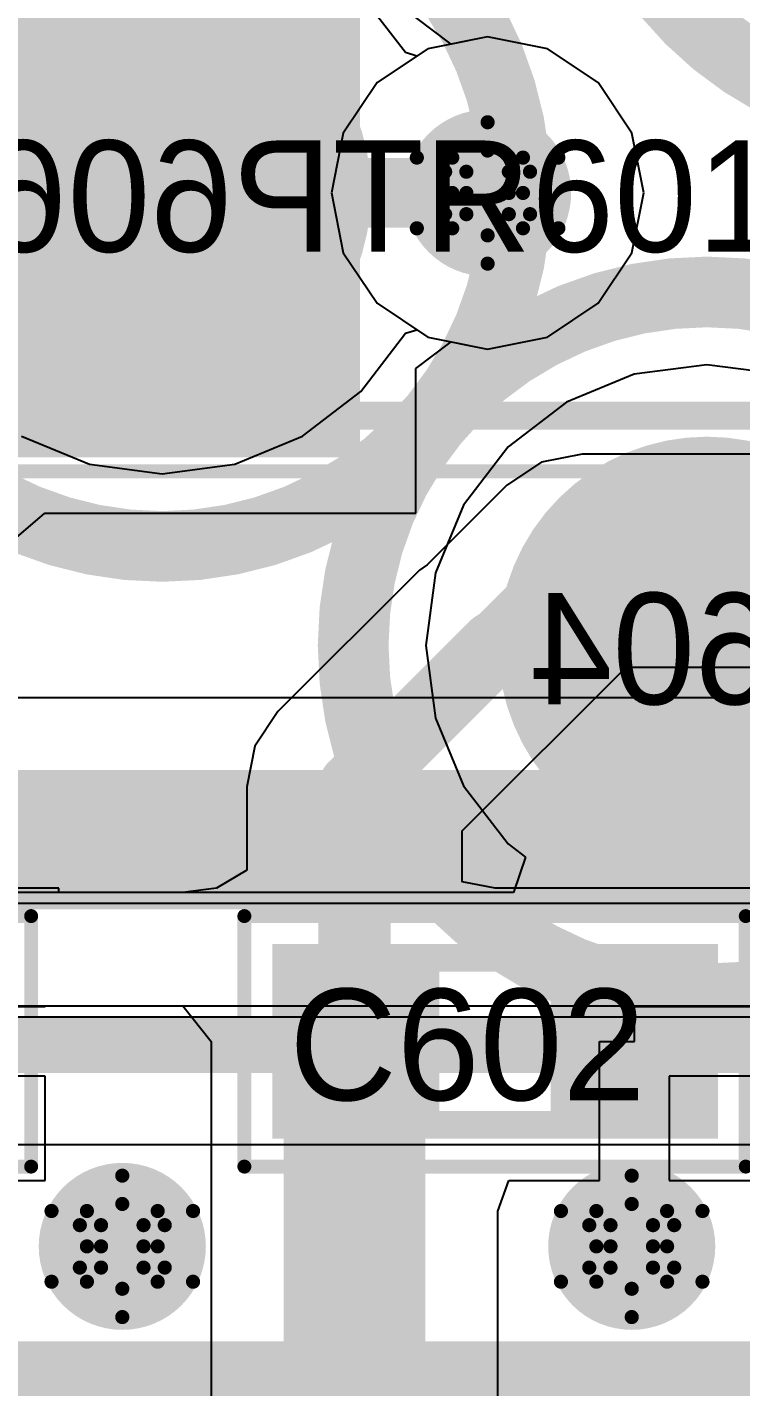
# Model space of a CAD drawing. Header units: millimetres. Extents: x 5 to 399, y 5 to 287.
# Drawn here: x 217.169 to 219.731, y 120.839 to 125.724 of the extents above; entities that cross this region are included whole.
import ezdxf

# ---------------------------------------------------------------- set-up
doc = ezdxf.new("R2010")
doc.units = ezdxf.units.MM
for name, color, linetype in [('BottomLayer', 5, 'Continuous'), ('BottomOverlay', 54, 'Continuous'), ('BottomPaste', 16, 'Continuous'), ('BottomSolder', 6, 'Continuous'), ('DrillDrawing', 1, 'Continuous'), ('DrillGuide', 244, 'Continuous'), ('Mechanical13', 56, 'Continuous'), ('MidLayer1', 16, 'Continuous'), ('MidLayer2', 76, 'Continuous'), ('MultiLayer', 9, 'Continuous'), ('TopLayer', 1, 'Continuous'), ('TopOverlay', 2, 'Continuous'), ('TopPaste', 8, 'Continuous'), ('TopSolder', 216, 'Continuous'), ('ViaHoleLayer', 16, 'Continuous')]:
    doc.layers.add(name, color=color, linetype=linetype)

# ---------------------------------------------------------------- blocks, each defined once
blk = doc.blocks.new('TP1_5MM_B_103')
at = {"layer": 'BottomLayer', "const_width": 0.75}
blk.add_lwpolyline([(-0.375, 0, 1), (0.375, 0, 1)], format="xyb", close=True, dxfattribs=at)
at = {"layer": 'BottomOverlay'}
for points, const_width in [([(1.27, 0, 1), (-1.27, 0, 1)], 0.254), ([(-1.3335, 0, 1), (-1.2065, 0, 1)], 0.127), ([(1.2065, 0, 1), (1.3335, 0, 1)], 0.127)]:
    blk.add_lwpolyline(points, format="xyb", close=True, dxfattribs=dict(at, const_width=const_width))
at = {"layer": 'BottomPaste', "const_width": 0.75}
blk.add_lwpolyline([(-0.375, 0, 1), (0.375, 0, 1)], format="xyb", close=True, dxfattribs=at)
at = {"layer": 'BottomSolder', "const_width": 0.75}
blk.add_lwpolyline([(-0.375, 0, 1), (0.375, 0, 1)], format="xyb", close=True, dxfattribs=at)
blk = doc.blocks.new('TP1_5MM_B_104')
at = {"layer": 'BottomLayer', "const_width": 0.75}
blk.add_lwpolyline([(-0.375, 0, 1), (0.375, 0, 1)], format="xyb", close=True, dxfattribs=at)
at = {"layer": 'BottomOverlay'}
for points, const_width in [([(1.27, 0, 1), (-1.27, 0, 1)], 0.254), ([(-1.3335, 0, 1), (-1.2065, 0, 1)], 0.127), ([(1.2065, 0, 1), (1.3335, 0, 1)], 0.127)]:
    blk.add_lwpolyline(points, format="xyb", close=True, dxfattribs=dict(at, const_width=const_width))
at = {"layer": 'BottomPaste', "const_width": 0.75}
blk.add_lwpolyline([(-0.375, 0, 1), (0.375, 0, 1)], format="xyb", close=True, dxfattribs=at)
at = {"layer": 'BottomSolder', "const_width": 0.75}
blk.add_lwpolyline([(-0.375, 0, 1), (0.375, 0, 1)], format="xyb", close=True, dxfattribs=at)
blk = doc.blocks.new('TP1_5MM_B_105')
at = {"layer": 'BottomLayer', "const_width": 0.75}
blk.add_lwpolyline([(-0.375, 0, 1), (0.375, 0, 1)], format="xyb", close=True, dxfattribs=at)
at = {"layer": 'BottomOverlay'}
for points, const_width in [([(1.27, 0, 1), (-1.27, 0, 1)], 0.254), ([(-1.3335, 0, 1), (-1.2065, 0, 1)], 0.127), ([(1.2065, 0, 1), (1.3335, 0, 1)], 0.127)]:
    blk.add_lwpolyline(points, format="xyb", close=True, dxfattribs=dict(at, const_width=const_width))
at = {"layer": 'BottomPaste', "const_width": 0.75}
blk.add_lwpolyline([(-0.375, 0, 1), (0.375, 0, 1)], format="xyb", close=True, dxfattribs=at)
at = {"layer": 'BottomSolder', "const_width": 0.75}
blk.add_lwpolyline([(-0.375, 0, 1), (0.375, 0, 1)], format="xyb", close=True, dxfattribs=at)
blk = doc.blocks.new('TP1_5MM_B_106')
at = {"layer": 'BottomLayer', "const_width": 0.75}
blk.add_lwpolyline([(-0.375, 0, 1), (0.375, 0, 1)], format="xyb", close=True, dxfattribs=at)
at = {"layer": 'BottomOverlay'}
for points, const_width in [([(1.27, 0, 1), (-1.27, 0, 1)], 0.254), ([(-1.3335, 0, 1), (-1.2065, 0, 1)], 0.127), ([(1.2065, 0, 1), (1.3335, 0, 1)], 0.127)]:
    blk.add_lwpolyline(points, format="xyb", close=True, dxfattribs=dict(at, const_width=const_width))
at = {"layer": 'BottomPaste', "const_width": 0.75}
blk.add_lwpolyline([(-0.375, 0, 1), (0.375, 0, 1)], format="xyb", close=True, dxfattribs=at)
at = {"layer": 'BottomSolder', "const_width": 0.75}
blk.add_lwpolyline([(-0.375, 0, 1), (0.375, 0, 1)], format="xyb", close=True, dxfattribs=at)
blk = doc.blocks.new('CON_THT_3P_MTA_100_171')
at = {"layer": 'TopOverlay', "const_width": 0.2032}
blk.add_lwpolyline([(1.524, -2.54), (-6.604, -2.54)], dxfattribs=at)
blk = doc.blocks.new('1206_R_191')
at = {"layer": 'Mechanical13', "const_width": 0.1}
for points in [[(1.6002, 0.8002), (-1.5998, 0.8002)], [(-1.5998, 0.8002), (-1.5998, -0.7999)], [(1.6002, 0.8002), (1.6002, -0.7999)], [(1.6002, -0.7999), (-1.5998, -0.7999)]]:
    blk.add_lwpolyline(points, dxfattribs=at)
at = {"layer": 'Mechanical13', "const_width": 0.05}
for points in [[(-1.6248, 0.8002, 1), (-1.5748, 0.8002, 1)], [(-1.6248, 0.8002, 1), (-1.5748, 0.8002, 1)], [(1.5752, 0.8002, 1), (1.6252, 0.8002, 1)], [(1.5752, 0.8002, 1), (1.6252, 0.8002, 1)], [(-1.6248, -0.7999, 1), (-1.5748, -0.7999, 1)], [(-1.6248, -0.7999, 1), (-1.5748, -0.7999, 1)], [(1.5752, -0.7999, 1), (1.6252, -0.7999, 1)], [(1.5752, -0.7999, 1), (1.6252, -0.7999, 1)]]:
    blk.add_lwpolyline(points, format="xyb", close=True, dxfattribs=at)
at = {"layer": 'TopLayer'}
for points in [[(-0.925, -0.9), (-0.925, 0.9), (-2.075, -0.9), (-2.075, 0.9)], [(2.075, -0.9), (2.075, 0.9), (0.925, -0.9), (0.925, 0.9)]]:
    blk.add_solid(points, dxfattribs=at)
at = {"layer": 'TopOverlay', "const_width": 0.05}
for points in [[(-2.2, 1), (-2.2, -1)], [(2.175, 1), (-2.2, 1)], [(2.175, 1), (2.175, -1)], [(2.175, -1), (-2.2, -1)]]:
    blk.add_lwpolyline(points, dxfattribs=at)
at = {"layer": 'TopOverlay', "const_width": 0.025}
for points in [[(-2.2125, 1, 1), (-2.1875, 1, 1)], [(-2.2125, 1, 1), (-2.1875, 1, 1)], [(2.1625, 1, 1), (2.1875, 1, 1)], [(2.1625, 1, 1), (2.1875, 1, 1)], [(-2.2125, -1, 1), (-2.1875, -1, 1)], [(-2.2125, -1, 1), (-2.1875, -1, 1)], [(2.1625, -1, 1), (2.1875, -1, 1)], [(2.1625, -1, 1), (2.1875, -1, 1)]]:
    blk.add_lwpolyline(points, format="xyb", close=True, dxfattribs=at)
at = {"layer": 'TopPaste'}
for points in [[(-0.925, -0.9), (-0.925, 0.9), (-2.075, -0.9), (-2.075, 0.9)], [(2.075, -0.9), (2.075, 0.9), (0.925, -0.9), (0.925, 0.9)]]:
    blk.add_solid(points, dxfattribs=at)
at = {"layer": 'TopSolder'}
for points in [[(-0.875, -0.95), (-0.875, 0.95), (-2.125, -0.95), (-2.125, 0.95)], [(2.125, -0.95), (2.125, 0.95), (0.875, -0.95), (0.875, 0.95)]]:
    blk.add_solid(points, dxfattribs=at)
blk = doc.blocks.new('0402___225')
at = {"layer": 'Mechanical13', "const_width": 0.1}
for points in [[(-0.55, 0.3), (0.55, 0.3)], [(-0.55, -0.3), (-0.55, 0.3)], [(0.55, -0.3), (0.55, 0.3)], [(-0.55, -0.3), (0.55, -0.3)]]:
    blk.add_lwpolyline(points, dxfattribs=at)
at = {"layer": 'Mechanical13', "const_width": 0.05}
for points in [[(-0.575, 0.3, 1), (-0.525, 0.3, 1)], [(-0.575, 0.3, 1), (-0.525, 0.3, 1)], [(0.525, 0.3, 1), (0.575, 0.3, 1)], [(0.525, 0.3, 1), (0.575, 0.3, 1)], [(-0.575, -0.3, 1), (-0.525, -0.3, 1)], [(-0.575, -0.3, 1), (-0.525, -0.3, 1)], [(0.525, -0.3, 1), (0.575, -0.3, 1)], [(0.525, -0.3, 1), (0.575, -0.3, 1)]]:
    blk.add_lwpolyline(points, format="xyb", close=True, dxfattribs=at)
at = {"layer": 'TopLayer'}
for points in [[(-0.25, -0.3), (-0.25, 0.3), (-0.75, -0.3), (-0.75, 0.3)], [(0.75, -0.3), (0.75, 0.3), (0.25, -0.3), (0.25, 0.3)]]:
    blk.add_solid(points, dxfattribs=at)
at = {"layer": 'TopOverlay', "const_width": 0.05}
for points in [[(-0.9, -0.45), (-0.9, 0.45)], [(-0.9, 0.45), (0.9, 0.45)], [(0.9, -0.45), (0.9, 0.45)], [(-0.9, -0.45), (0.9, -0.45)]]:
    blk.add_lwpolyline(points, dxfattribs=at)
at = {"layer": 'TopOverlay', "const_width": 0.025}
for points in [[(-0.9125, 0.45, 1), (-0.8875, 0.45, 1)], [(-0.9125, 0.45, 1), (-0.8875, 0.45, 1)], [(0.8875, 0.45, 1), (0.9125, 0.45, 1)], [(0.8875, 0.45, 1), (0.9125, 0.45, 1)], [(-0.9125, -0.45, 1), (-0.8875, -0.45, 1)], [(-0.9125, -0.45, 1), (-0.8875, -0.45, 1)], [(0.8875, -0.45, 1), (0.9125, -0.45, 1)], [(0.8875, -0.45, 1), (0.9125, -0.45, 1)]]:
    blk.add_lwpolyline(points, format="xyb", close=True, dxfattribs=at)
at = {"layer": 'TopPaste'}
for points in [[(-0.25, -0.3), (-0.25, 0.3), (-0.75, -0.3), (-0.75, 0.3)], [(0.75, -0.3), (0.75, 0.3), (0.25, -0.3), (0.25, 0.3)]]:
    blk.add_solid(points, dxfattribs=at)
at = {"layer": 'TopSolder'}
for points in [[(-0.2, -0.35), (-0.2, 0.35), (-0.8, -0.35), (-0.8, 0.35)], [(0.8, -0.35), (0.8, 0.35), (0.2, -0.35), (0.2, 0.35)]]:
    blk.add_solid(points, dxfattribs=at)
blk = doc.blocks.new('0402___226')
at = {"layer": 'Mechanical13', "const_width": 0.1}
for points in [[(-0.55, 0.3), (0.55, 0.3)], [(-0.55, -0.3), (-0.55, 0.3)], [(0.55, -0.3), (0.55, 0.3)], [(-0.55, -0.3), (0.55, -0.3)]]:
    blk.add_lwpolyline(points, dxfattribs=at)
at = {"layer": 'Mechanical13', "const_width": 0.05}
for points in [[(-0.575, 0.3, 1), (-0.525, 0.3, 1)], [(-0.575, 0.3, 1), (-0.525, 0.3, 1)], [(0.525, 0.3, 1), (0.575, 0.3, 1)], [(0.525, 0.3, 1), (0.575, 0.3, 1)], [(-0.575, -0.3, 1), (-0.525, -0.3, 1)], [(-0.575, -0.3, 1), (-0.525, -0.3, 1)], [(0.525, -0.3, 1), (0.575, -0.3, 1)], [(0.525, -0.3, 1), (0.575, -0.3, 1)]]:
    blk.add_lwpolyline(points, format="xyb", close=True, dxfattribs=at)
at = {"layer": 'TopLayer'}
for points in [[(-0.25, -0.3), (-0.25, 0.3), (-0.75, -0.3), (-0.75, 0.3)], [(0.75, -0.3), (0.75, 0.3), (0.25, -0.3), (0.25, 0.3)]]:
    blk.add_solid(points, dxfattribs=at)
at = {"layer": 'TopOverlay', "const_width": 0.05}
for points in [[(-0.9, -0.45), (-0.9, 0.45)], [(-0.9, 0.45), (0.9, 0.45)], [(0.9, -0.45), (0.9, 0.45)], [(-0.9, -0.45), (0.9, -0.45)]]:
    blk.add_lwpolyline(points, dxfattribs=at)
at = {"layer": 'TopOverlay', "const_width": 0.025}
for points in [[(-0.9125, 0.45, 1), (-0.8875, 0.45, 1)], [(-0.9125, 0.45, 1), (-0.8875, 0.45, 1)], [(0.8875, 0.45, 1), (0.9125, 0.45, 1)], [(0.8875, 0.45, 1), (0.9125, 0.45, 1)], [(-0.9125, -0.45, 1), (-0.8875, -0.45, 1)], [(-0.9125, -0.45, 1), (-0.8875, -0.45, 1)], [(0.8875, -0.45, 1), (0.9125, -0.45, 1)], [(0.8875, -0.45, 1), (0.9125, -0.45, 1)]]:
    blk.add_lwpolyline(points, format="xyb", close=True, dxfattribs=at)
at = {"layer": 'TopPaste'}
for points in [[(-0.25, -0.3), (-0.25, 0.3), (-0.75, -0.3), (-0.75, 0.3)], [(0.75, -0.3), (0.75, 0.3), (0.25, -0.3), (0.25, 0.3)]]:
    blk.add_solid(points, dxfattribs=at)
at = {"layer": 'TopSolder'}
for points in [[(-0.2, -0.35), (-0.2, 0.35), (-0.8, -0.35), (-0.8, 0.35)], [(0.8, -0.35), (0.8, 0.35), (0.2, -0.35), (0.2, 0.35)]]:
    blk.add_solid(points, dxfattribs=at)

msp = doc.modelspace()

# ---------------------------------------------------------------- linework, layer by layer
at = {"layer": 'BottomLayer'}
for p, q in [((218.5271, 125.6329), (218.3668, 125.8418)), ((218.822, 125.6894), (218.6074, 125.6467)), ((219.0366, 125.6467), (218.822, 125.6894)), ((218.6074, 125.6467), (218.5682, 125.6205)), ((219.2185, 125.5251), (219.0366, 125.6467)), ((218.5682, 125.6205), (218.5271, 125.6329)), ((219.3401, 125.3432), (219.2185, 125.5251)), ((219.3828, 125.1286), (219.3401, 125.3432)), ((219.3401, 124.914), (219.3828, 125.1286)), ((219.2185, 124.7321), (219.3401, 124.914)), ((219.0366, 124.6105), (219.2185, 124.7321)), ((218.3668, 124.4154), (218.5271, 124.6243)), ((218.5271, 124.6243), (218.5682, 124.6367)), ((218.5682, 124.6367), (218.6074, 124.6105)), ((218.6074, 124.6105), (218.822, 124.5678)), ((218.822, 124.5678), (219.0366, 124.6105)), ((219.6094, 124.5116), (219.3483, 124.4773)), ((219.8704, 124.4773), (219.6094, 124.5116)), ((219.3483, 124.4773), (219.1051, 124.3765)), ((218.1579, 124.2551), (218.3668, 124.4154)), ((219.1051, 124.3765), (218.8962, 124.2162)), ((217.1493, 124.2551), (217.3925, 124.1543)), ((217.9146, 124.1543), (218.1579, 124.2551)), ((218.8962, 124.2162), (218.7359, 124.0073)), ((217.3925, 124.1543), (217.6536, 124.12)), ((217.6536, 124.12), (217.9146, 124.1543)), ((218.7359, 124.0073), (218.6351, 123.764)), ((218.6351, 123.764), (218.6008, 123.503)), ((218.6008, 123.503), (218.6351, 123.2419)), ((218.6351, 123.2419), (218.7359, 122.9987)), ((218.7359, 122.9987), (218.8962, 122.7898)), ((218.8962, 122.7898), (218.9579, 122.7424)), ((218.9579, 122.7424), (218.9148, 122.6154)), ((218.9148, 122.6154), (216.7124, 122.6154)), ((216.1737, 122.2076), (224.1926, 122.2076))]:
    msp.add_line(p, q, dxfattribs=at)
for points, const_width in [([(218.672, 125.1286, 1), (218.972, 125.1286, 1)], 0.3), ([(217.5911, 125.1286, 1), (217.7161, 125.1286, 1)], 0.125), ([(217.5911, 125.1286, 1), (217.7161, 125.1286, 1)], 0.125), ([(218.7595, 125.1286, 1), (218.8845, 125.1286, 1)], 0.125), ([(217.5657, 125.1032, 1), (217.6907, 125.1032, 1)], 0.125), ([(219.5594, 123.503, 1), (219.6594, 123.503, 1)], 0.1), ([(217.3606, 121.344, 1), (217.6606, 121.344, 1)], 0.3), ([(219.1894, 121.344, 1), (219.4894, 121.344, 1)], 0.3)]:
    msp.add_lwpolyline(points, format="xyb", close=True, dxfattribs=dict(at, const_width=const_width))
for points, const_width in [([(217.6282, 125.1032), (217.6536, 125.1286)], 0.25), ([(217.6536, 125.1286), (218.822, 125.1286)], 0.25), ([(219.6094, 123.503), (219.9142, 123.8078)], 0.2)]:
    msp.add_lwpolyline(points, dxfattribs=dict(at, const_width=const_width))
at = {"layer": 'DrillDrawing', "const_width": 0.0508}
for points in [[(218.695, 125.2556), (218.822, 125.3826)], [(218.822, 125.3826), (218.949, 125.2556)], [(218.7458, 125.2048), (218.822, 125.281)], [(218.822, 125.281), (218.8982, 125.2048)], [(218.568, 125.2556), (218.695, 125.1286)], [(218.568, 125.2556), (218.695, 125.2556)], [(218.949, 125.2556), (219.076, 125.2556)], [(218.949, 125.1286), (219.076, 125.2556)], [(218.6696, 125.2048), (218.7458, 125.1286)], [(218.6696, 125.2048), (218.7458, 125.2048)], [(218.8982, 125.2048), (218.9744, 125.2048)], [(218.8982, 125.1286), (218.9744, 125.2048)], [(218.568, 125.0016), (218.695, 125.1286)], [(218.6696, 125.0524), (218.7458, 125.1286)], [(218.8982, 125.1286), (218.9744, 125.0524)], [(218.949, 125.1286), (219.076, 125.0016)], [(218.6696, 125.0524), (218.7458, 125.0524)], [(218.7458, 125.0524), (218.822, 124.9762)], [(218.822, 124.9762), (218.8982, 125.0524)], [(218.8982, 125.0524), (218.9744, 125.0524)], [(218.568, 125.0016), (218.695, 125.0016)], [(218.695, 125.0016), (218.822, 124.8746)], [(218.822, 124.8746), (218.949, 125.0016)], [(218.949, 125.0016), (219.076, 125.0016)], [(217.3836, 121.471), (217.5106, 121.598)], [(217.5106, 121.598), (217.6376, 121.471)], [(219.2124, 121.471), (219.3394, 121.598)], [(219.3394, 121.598), (219.4664, 121.471)], [(217.2566, 121.471), (217.3836, 121.344)], [(217.2566, 121.471), (217.3836, 121.471)], [(217.4344, 121.4202), (217.5106, 121.4964)], [(217.5106, 121.4964), (217.5868, 121.4202)], [(217.6376, 121.471), (217.7646, 121.471)], [(217.6376, 121.344), (217.7646, 121.471)], [(219.0854, 121.471), (219.2124, 121.344)], [(219.0854, 121.471), (219.2124, 121.471)], [(219.2632, 121.4202), (219.3394, 121.4964)], [(219.3394, 121.4964), (219.4156, 121.4202)], [(219.4664, 121.471), (219.5934, 121.471)], [(219.4664, 121.344), (219.5934, 121.471)], [(217.3582, 121.4202), (217.4344, 121.344)], [(217.3582, 121.4202), (217.4344, 121.4202)], [(217.5868, 121.4202), (217.663, 121.4202)], [(217.5868, 121.344), (217.663, 121.4202)], [(219.187, 121.4202), (219.2632, 121.344)], [(219.187, 121.4202), (219.2632, 121.4202)], [(219.4156, 121.4202), (219.4918, 121.4202)], [(219.4156, 121.344), (219.4918, 121.4202)], [(217.2566, 121.217), (217.3836, 121.344)], [(217.3582, 121.2678), (217.4344, 121.344)], [(217.5868, 121.344), (217.663, 121.2678)], [(217.6376, 121.344), (217.7646, 121.217)], [(219.0854, 121.217), (219.2124, 121.344)], [(219.187, 121.2678), (219.2632, 121.344)], [(219.4156, 121.344), (219.4918, 121.2678)], [(219.4664, 121.344), (219.5934, 121.217)], [(217.3582, 121.2678), (217.4344, 121.2678)], [(217.4344, 121.2678), (217.5106, 121.1916)], [(217.5106, 121.1916), (217.5868, 121.2678)], [(217.5868, 121.2678), (217.663, 121.2678)], [(219.187, 121.2678), (219.2632, 121.2678)], [(219.2632, 121.2678), (219.3394, 121.1916)], [(219.3394, 121.1916), (219.4156, 121.2678)], [(219.4156, 121.2678), (219.4918, 121.2678)], [(217.2566, 121.217), (217.3836, 121.217)], [(217.3836, 121.217), (217.5106, 121.09)], [(217.5106, 121.09), (217.6376, 121.217)], [(217.6376, 121.217), (217.7646, 121.217)], [(219.0854, 121.217), (219.2124, 121.217)], [(219.2124, 121.217), (219.3394, 121.09)], [(219.3394, 121.09), (219.4664, 121.217)], [(219.4664, 121.217), (219.5934, 121.217)]]:
    msp.add_lwpolyline(points, dxfattribs=at)
at = {"layer": 'DrillDrawing', "const_width": 0.0254}
for points in [[(218.8093, 125.3826, 1), (218.8347, 125.3826, 1)], [(218.8093, 125.3826, 1), (218.8347, 125.3826, 1)], [(218.8093, 125.281, 1), (218.8347, 125.281, 1)], [(218.8093, 125.281, 1), (218.8347, 125.281, 1)], [(218.5553, 125.2556, 1), (218.5807, 125.2556, 1)], [(218.5553, 125.2556, 1), (218.5807, 125.2556, 1)], [(218.6823, 125.2556, 1), (218.7077, 125.2556, 1)], [(218.6823, 125.2556, 1), (218.7077, 125.2556, 1)], [(218.9363, 125.2556, 1), (218.9617, 125.2556, 1)], [(218.9363, 125.2556, 1), (218.9617, 125.2556, 1)], [(219.0633, 125.2556, 1), (219.0887, 125.2556, 1)], [(219.0633, 125.2556, 1), (219.0887, 125.2556, 1)], [(218.6569, 125.2048, 1), (218.6823, 125.2048, 1)], [(218.6569, 125.2048, 1), (218.6823, 125.2048, 1)], [(218.7331, 125.2048, 1), (218.7585, 125.2048, 1)], [(218.7331, 125.2048, 1), (218.7585, 125.2048, 1)], [(218.8855, 125.2048, 1), (218.9109, 125.2048, 1)], [(218.8855, 125.2048, 1), (218.9109, 125.2048, 1)], [(218.9617, 125.2048, 1), (218.9871, 125.2048, 1)], [(218.9617, 125.2048, 1), (218.9871, 125.2048, 1)], [(218.6823, 125.1286, 1), (218.7077, 125.1286, 1)], [(218.6823, 125.1286, 1), (218.7077, 125.1286, 1)], [(218.7331, 125.1286, 1), (218.7585, 125.1286, 1)], [(218.7331, 125.1286, 1), (218.7585, 125.1286, 1)], [(218.8855, 125.1286, 1), (218.9109, 125.1286, 1)], [(218.8855, 125.1286, 1), (218.9109, 125.1286, 1)], [(218.9363, 125.1286, 1), (218.9617, 125.1286, 1)], [(218.9363, 125.1286, 1), (218.9617, 125.1286, 1)], [(218.6569, 125.0524, 1), (218.6823, 125.0524, 1)], [(218.6569, 125.0524, 1), (218.6823, 125.0524, 1)], [(218.7331, 125.0524, 1), (218.7585, 125.0524, 1)], [(218.7331, 125.0524, 1), (218.7585, 125.0524, 1)], [(218.8855, 125.0524, 1), (218.9109, 125.0524, 1)], [(218.8855, 125.0524, 1), (218.9109, 125.0524, 1)], [(218.9617, 125.0524, 1), (218.9871, 125.0524, 1)], [(218.9617, 125.0524, 1), (218.9871, 125.0524, 1)], [(218.5553, 125.0016, 1), (218.5807, 125.0016, 1)], [(218.5553, 125.0016, 1), (218.5807, 125.0016, 1)], [(218.6823, 125.0016, 1), (218.7077, 125.0016, 1)], [(218.6823, 125.0016, 1), (218.7077, 125.0016, 1)], [(218.8093, 124.9762, 1), (218.8347, 124.9762, 1)], [(218.8093, 124.9762, 1), (218.8347, 124.9762, 1)], [(218.9363, 125.0016, 1), (218.9617, 125.0016, 1)], [(218.9363, 125.0016, 1), (218.9617, 125.0016, 1)], [(219.0633, 125.0016, 1), (219.0887, 125.0016, 1)], [(219.0633, 125.0016, 1), (219.0887, 125.0016, 1)], [(218.8093, 124.8746, 1), (218.8347, 124.8746, 1)], [(218.8093, 124.8746, 1), (218.8347, 124.8746, 1)], [(217.4979, 121.598, 1), (217.5233, 121.598, 1)], [(217.4979, 121.598, 1), (217.5233, 121.598, 1)], [(219.3267, 121.598, 1), (219.3521, 121.598, 1)], [(219.3267, 121.598, 1), (219.3521, 121.598, 1)], [(217.2439, 121.471, 1), (217.2693, 121.471, 1)], [(217.2439, 121.471, 1), (217.2693, 121.471, 1)], [(217.3709, 121.471, 1), (217.3963, 121.471, 1)], [(217.3709, 121.471, 1), (217.3963, 121.471, 1)], [(217.4979, 121.4964, 1), (217.5233, 121.4964, 1)], [(217.4979, 121.4964, 1), (217.5233, 121.4964, 1)], [(217.6249, 121.471, 1), (217.6503, 121.471, 1)], [(217.6249, 121.471, 1), (217.6503, 121.471, 1)], [(217.7519, 121.471, 1), (217.7773, 121.471, 1)], [(217.7519, 121.471, 1), (217.7773, 121.471, 1)], [(219.0727, 121.471, 1), (219.0981, 121.471, 1)], [(219.0727, 121.471, 1), (219.0981, 121.471, 1)], [(219.1997, 121.471, 1), (219.2251, 121.471, 1)], [(219.1997, 121.471, 1), (219.2251, 121.471, 1)], [(219.3267, 121.4964, 1), (219.3521, 121.4964, 1)], [(219.3267, 121.4964, 1), (219.3521, 121.4964, 1)], [(219.4537, 121.471, 1), (219.4791, 121.471, 1)], [(219.4537, 121.471, 1), (219.4791, 121.471, 1)], [(219.5807, 121.471, 1), (219.6061, 121.471, 1)], [(219.5807, 121.471, 1), (219.6061, 121.471, 1)], [(217.3455, 121.4202, 1), (217.3709, 121.4202, 1)], [(217.3455, 121.4202, 1), (217.3709, 121.4202, 1)], [(217.4217, 121.4202, 1), (217.4471, 121.4202, 1)], [(217.4217, 121.4202, 1), (217.4471, 121.4202, 1)], [(217.5741, 121.4202, 1), (217.5995, 121.4202, 1)], [(217.5741, 121.4202, 1), (217.5995, 121.4202, 1)], [(217.6503, 121.4202, 1), (217.6757, 121.4202, 1)], [(217.6503, 121.4202, 1), (217.6757, 121.4202, 1)], [(219.1743, 121.4202, 1), (219.1997, 121.4202, 1)], [(219.1743, 121.4202, 1), (219.1997, 121.4202, 1)], [(219.2505, 121.4202, 1), (219.2759, 121.4202, 1)], [(219.2505, 121.4202, 1), (219.2759, 121.4202, 1)], [(219.4029, 121.4202, 1), (219.4283, 121.4202, 1)], [(219.4029, 121.4202, 1), (219.4283, 121.4202, 1)], [(219.4791, 121.4202, 1), (219.5045, 121.4202, 1)], [(219.4791, 121.4202, 1), (219.5045, 121.4202, 1)], [(217.3709, 121.344, 1), (217.3963, 121.344, 1)], [(217.3709, 121.344, 1), (217.3963, 121.344, 1)], [(217.4217, 121.344, 1), (217.4471, 121.344, 1)], [(217.4217, 121.344, 1), (217.4471, 121.344, 1)], [(217.5741, 121.344, 1), (217.5995, 121.344, 1)], [(217.5741, 121.344, 1), (217.5995, 121.344, 1)], [(217.6249, 121.344, 1), (217.6503, 121.344, 1)], [(217.6249, 121.344, 1), (217.6503, 121.344, 1)], [(219.1997, 121.344, 1), (219.2251, 121.344, 1)], [(219.1997, 121.344, 1), (219.2251, 121.344, 1)], [(219.2505, 121.344, 1), (219.2759, 121.344, 1)], [(219.2505, 121.344, 1), (219.2759, 121.344, 1)], [(219.4029, 121.344, 1), (219.4283, 121.344, 1)], [(219.4029, 121.344, 1), (219.4283, 121.344, 1)], [(219.4537, 121.344, 1), (219.4791, 121.344, 1)], [(219.4537, 121.344, 1), (219.4791, 121.344, 1)], [(217.3455, 121.2678, 1), (217.3709, 121.2678, 1)], [(217.3455, 121.2678, 1), (217.3709, 121.2678, 1)], [(217.4217, 121.2678, 1), (217.4471, 121.2678, 1)], [(217.4217, 121.2678, 1), (217.4471, 121.2678, 1)], [(217.5741, 121.2678, 1), (217.5995, 121.2678, 1)], [(217.5741, 121.2678, 1), (217.5995, 121.2678, 1)], [(217.6503, 121.2678, 1), (217.6757, 121.2678, 1)], [(217.6503, 121.2678, 1), (217.6757, 121.2678, 1)], [(219.1743, 121.2678, 1), (219.1997, 121.2678, 1)], [(219.1743, 121.2678, 1), (219.1997, 121.2678, 1)], [(219.2505, 121.2678, 1), (219.2759, 121.2678, 1)], [(219.2505, 121.2678, 1), (219.2759, 121.2678, 1)], [(219.4029, 121.2678, 1), (219.4283, 121.2678, 1)], [(219.4029, 121.2678, 1), (219.4283, 121.2678, 1)], [(219.4791, 121.2678, 1), (219.5045, 121.2678, 1)], [(219.4791, 121.2678, 1), (219.5045, 121.2678, 1)], [(217.2439, 121.217, 1), (217.2693, 121.217, 1)], [(217.2439, 121.217, 1), (217.2693, 121.217, 1)], [(217.3709, 121.217, 1), (217.3963, 121.217, 1)], [(217.3709, 121.217, 1), (217.3963, 121.217, 1)], [(217.6249, 121.217, 1), (217.6503, 121.217, 1)], [(217.6249, 121.217, 1), (217.6503, 121.217, 1)], [(217.7519, 121.217, 1), (217.7773, 121.217, 1)], [(217.7519, 121.217, 1), (217.7773, 121.217, 1)], [(219.0727, 121.217, 1), (219.0981, 121.217, 1)], [(219.0727, 121.217, 1), (219.0981, 121.217, 1)], [(219.1997, 121.217, 1), (219.2251, 121.217, 1)], [(219.1997, 121.217, 1), (219.2251, 121.217, 1)], [(219.4537, 121.217, 1), (219.4791, 121.217, 1)], [(219.4537, 121.217, 1), (219.4791, 121.217, 1)], [(219.5807, 121.217, 1), (219.6061, 121.217, 1)], [(219.5807, 121.217, 1), (219.6061, 121.217, 1)], [(217.4979, 121.1916, 1), (217.5233, 121.1916, 1)], [(217.4979, 121.1916, 1), (217.5233, 121.1916, 1)], [(219.3267, 121.1916, 1), (219.3521, 121.1916, 1)], [(219.3267, 121.1916, 1), (219.3521, 121.1916, 1)], [(217.4979, 121.09, 1), (217.5233, 121.09, 1)], [(217.4979, 121.09, 1), (217.5233, 121.09, 1)], [(219.3267, 121.09, 1), (219.3521, 121.09, 1)], [(219.3267, 121.09, 1), (219.3521, 121.09, 1)]]:
    msp.add_lwpolyline(points, format="xyb", close=True, dxfattribs=at)
at = {"layer": 'DrillGuide', "const_width": 0.125}
for points in [[(218.7595, 125.1286, 1), (218.8845, 125.1286, 1)], [(217.4481, 121.344, 1), (217.5731, 121.344, 1)], [(219.2769, 121.344, 1), (219.4019, 121.344, 1)]]:
    msp.add_lwpolyline(points, format="xyb", close=True, dxfattribs=at)
at = {"layer": 'MidLayer1'}
for p, q in [((218.822, 125.6894), (218.6074, 125.6467)), ((219.0366, 125.6467), (218.822, 125.6894)), ((218.6074, 125.6467), (218.4255, 125.5251)), ((219.2185, 125.5251), (219.0366, 125.6467)), ((218.4255, 125.5251), (218.3039, 125.3432)), ((219.3401, 125.3432), (219.2185, 125.5251)), ((218.3039, 125.3432), (218.2612, 125.1286)), ((219.3828, 125.1286), (219.3401, 125.3432)), ((218.2612, 125.1286), (218.3039, 124.914)), ((219.3401, 124.914), (219.3828, 125.1286)), ((218.3039, 124.914), (218.4255, 124.7321)), ((219.2185, 124.7321), (219.3401, 124.914)), ((218.4255, 124.7321), (218.6074, 124.6105)), ((219.0366, 124.6105), (219.2185, 124.7321)), ((218.6074, 124.6105), (218.822, 124.5678)), ((218.822, 124.5678), (219.0366, 124.6105)), ((223.6918, 122.5762), (216.5911, 122.5762)), ((216.089, 122.1684), (224.3677, 122.1684))]:
    msp.add_line(p, q, dxfattribs=at)
at = {"layer": 'MidLayer1', "const_width": 0.3}
for points in [[(218.672, 125.1286, 1), (218.972, 125.1286, 1)], [(217.3606, 121.344, 1), (217.6606, 121.344, 1)], [(219.1894, 121.344, 1), (219.4894, 121.344, 1)]]:
    msp.add_lwpolyline(points, format="xyb", close=True, dxfattribs=at)
at = {"layer": 'MidLayer2'}
for p, q in [((218.822, 125.6894), (218.6074, 125.6467)), ((219.0366, 125.6467), (218.822, 125.6894)), ((218.6074, 125.6467), (218.4255, 125.5251)), ((219.2185, 125.5251), (219.0366, 125.6467)), ((218.4255, 125.5251), (218.3039, 125.3432)), ((219.3401, 125.3432), (219.2185, 125.5251)), ((218.3039, 125.3432), (218.2612, 125.1286)), ((219.3828, 125.1286), (219.3401, 125.3432)), ((218.2612, 125.1286), (218.3039, 124.914)), ((219.3401, 124.914), (219.3828, 125.1286)), ((218.3039, 124.914), (218.4255, 124.7321)), ((219.2185, 124.7321), (219.3401, 124.914)), ((218.4255, 124.7321), (218.6074, 124.6105)), ((219.0366, 124.6105), (219.2185, 124.7321)), ((218.6074, 124.6105), (218.822, 124.5678)), ((218.822, 124.5678), (219.0366, 124.6105)), ((220.2725, 123.3152), (216.1867, 123.3152)), ((212.2924, 121.7095), (233.2741, 121.7095))]:
    msp.add_line(p, q, dxfattribs=at)
at = {"layer": 'MidLayer2', "const_width": 0.3}
for points in [[(218.672, 125.1286, 1), (218.972, 125.1286, 1)], [(217.3606, 121.344, 1), (217.6606, 121.344, 1)], [(219.1894, 121.344, 1), (219.4894, 121.344, 1)]]:
    msp.add_lwpolyline(points, format="xyb", close=True, dxfattribs=at)
at = {"layer": 'MidLayer2'}
for points, const_width in [([(215.7952, 122.8054), (222.2315, 122.8054)], 0.5), ([(212.2924, 122.0664), (233.2741, 122.0664)], 0.2)]:
    msp.add_lwpolyline(points, dxfattribs=dict(at, const_width=const_width))
at = {"layer": 'MultiLayer', "const_width": 0.3}
for points in [[(218.672, 125.1286, 1), (218.972, 125.1286, 1)], [(217.3606, 121.344, 1), (217.6606, 121.344, 1)], [(219.1894, 121.344, 1), (219.4894, 121.344, 1)]]:
    msp.add_lwpolyline(points, format="xyb", close=True, dxfattribs=at)
at = {"layer": 'TopLayer'}
for p, q in [((218.6912, 125.6634), (218.5642, 125.7589)), ((218.822, 125.6894), (218.6912, 125.6634)), ((219.0366, 125.6467), (218.822, 125.6894)), ((219.2185, 125.5251), (219.0366, 125.6467)), ((219.3401, 125.3432), (219.2185, 125.5251)), ((219.3828, 125.1286), (219.3401, 125.3432)), ((219.3401, 124.914), (219.3828, 125.1286)), ((219.2185, 124.7321), (219.3401, 124.914)), ((219.0366, 124.6105), (219.2185, 124.7321)), ((218.822, 124.5678), (219.0366, 124.6105)), ((218.5642, 124.4983), (218.6912, 124.5938)), ((218.6912, 124.5938), (218.822, 124.5678)), ((218.5642, 123.9786), (218.5642, 124.4983)), ((219.1616, 124.1901), (219.0153, 124.161)), ((219.9142, 124.1901), (219.1616, 124.1901)), ((219.0153, 124.161), (218.8912, 124.0782)), ((218.8912, 124.0782), (218.6054, 123.7923)), ((217.1222, 123.884), (217.2328, 123.9786)), ((217.2328, 123.9786), (218.5642, 123.9786)), ((218.6054, 123.7923), (218.577, 123.7734)), ((218.577, 123.7734), (218.069, 123.2654)), ((218.7311, 122.8366), (219.32, 123.4255)), ((219.32, 123.4255), (220.3304, 123.4255)), ((218.069, 123.2654), (217.9862, 123.1413)), ((217.9862, 123.1413), (217.9571, 122.995)), ((217.9571, 122.995), (217.9571, 122.695)), ((218.7311, 122.6532), (218.7311, 122.8366)), ((217.9571, 122.695), (217.8488, 122.6306)), ((217.2834, 122.6306), (216.5682, 122.6306)), ((217.2834, 122.6154), (217.2834, 122.6306)), ((217.7281, 122.6154), (217.2834, 122.6154)), ((217.8488, 122.6306), (217.7281, 122.6154)), ((218.8488, 122.6306), (218.7311, 122.6532)), ((219.8488, 122.6306), (218.8488, 122.6306)), ((218.8488, 122.6306), (218.8488, 122.6306)), ((216.7834, 122.2056), (217.2334, 122.2056)), ((217.2334, 122.2056), (217.2334, 122.2076)), ((217.2334, 122.2076), (217.7281, 122.2076)), ((217.7281, 122.2076), (217.8296, 122.0806)), ((219.3488, 122.0806), (219.3488, 122.2056)), ((219.3488, 122.2056), (219.7988, 122.2056)), ((217.8296, 122.0806), (217.8296, 119.3874)), ((219.2238, 121.5806), (219.2238, 122.0806)), ((219.2238, 122.0806), (219.3488, 122.0806)), ((217.2334, 121.9556), (216.9084, 121.9556)), ((217.2334, 121.5806), (217.2334, 121.9556)), ((219.7988, 121.9556), (219.4738, 121.9556)), ((219.4738, 121.9556), (219.4738, 121.5806)), ((216.9084, 121.5806), (217.2334, 121.5806)), ((218.8586, 121.4702), (218.8988, 121.5806)), ((218.8988, 121.5806), (219.2238, 121.5806)), ((219.4738, 121.5806), (219.7988, 121.5806)), ((218.8586, 119.3757), (218.8586, 121.4702))]:
    msp.add_line(p, q, dxfattribs=at)
for points, const_width in [([(217.7298, 125.1286), (217.7298, 126.0684)], 0.25), ([(217.7298, 125.1286), (218.822, 125.1286)], 0.25), ([(218.3488, 122.995), (219.1616, 123.8078)], 0.25), ([(219.1616, 123.8078), (220.7364, 123.8078)], 0.25), ([(218.3394, 122.995), (218.8474, 123.503)], 0.25), ([(218.3394, 122.0806), (218.3394, 122.995)], 0.25), ([(218.3488, 122.0806), (218.3488, 122.995)], 0.25), ([(218.3394, 118.3618), (218.3394, 122.0806)], 0.5), ([(218.3488, 118.3618), (218.3488, 122.0806)], 0.5)]:
    msp.add_lwpolyline(points, dxfattribs=dict(at, const_width=const_width))
for points, const_width in [([(218.672, 125.1286, 1), (218.972, 125.1286, 1)], 0.3), ([(217.6673, 125.1286, 1), (217.7923, 125.1286, 1)], 0.125), ([(217.6673, 125.1286, 1), (217.7923, 125.1286, 1)], 0.125), ([(218.7595, 125.1286, 1), (218.8845, 125.1286, 1)], 0.125), ([(219.0991, 123.8078, 1), (219.2241, 123.8078, 1)], 0.125), ([(219.0991, 123.8078, 1), (219.2241, 123.8078, 1)], 0.125), ([(218.7849, 123.503, 1), (218.9099, 123.503, 1)], 0.125), ([(218.2769, 122.995, 1), (218.4019, 122.995, 1)], 0.125), ([(218.2769, 122.995, 1), (218.4019, 122.995, 1)], 0.125), ([(218.2863, 122.995, 1), (218.4113, 122.995, 1)], 0.125), ([(218.2863, 122.995, 1), (218.4113, 122.995, 1)], 0.125), ([(218.2144, 122.0806, 1), (218.4644, 122.0806, 1)], 0.25), ([(218.2238, 122.0806, 1), (218.4738, 122.0806, 1)], 0.25), ([(218.2769, 122.0806, 1), (218.4019, 122.0806, 1)], 0.125), ([(218.2863, 122.0806, 1), (218.4113, 122.0806, 1)], 0.125), ([(217.3606, 121.344, 1), (217.6606, 121.344, 1)], 0.3), ([(219.1894, 121.344, 1), (219.4894, 121.344, 1)], 0.3)]:
    msp.add_lwpolyline(points, format="xyb", close=True, dxfattribs=dict(at, const_width=const_width))
at = {"layer": 'ViaHoleLayer', "const_width": 0.125}
for points in [[(218.7595, 125.1286, 1), (218.8845, 125.1286, 1)], [(217.4481, 121.344, 1), (217.5731, 121.344, 1)], [(219.2769, 121.344, 1), (219.4019, 121.344, 1)]]:
    msp.add_lwpolyline(points, format="xyb", close=True, dxfattribs=at)

# ---------------------------------------------------------------- block references
for name, p, rotation in [('TP1_5MM_B_104', (220.4476, 126.6526), 90), ('TP1_5MM_B_103', (217.6536, 125.1286), 90), ('1206_R_191', (219.2392, 125.1286), 180), ('TP1_5MM_B_105', (219.6094, 123.503), 180), ('0402___226', (216.2834, 122.0806), 360), ('0402___225', (218.8488, 122.0806), 360), ('TP1_5MM_B_106', (215.7834, 120.3788), 270), ('CON_THT_3P_MTA_100_171', (213.25, 118.3618), 180)]:
    msp.add_blockref(name, p, dxfattribs=dict(rotation=rotation))

# ---------------------------------------------------------------- texts
at = {"layer": 'BottomOverlay', "text_generation_flag": 2}
for s, p in [('TP606', (218.5924, 124.9172)), ('TP604', (220.5482, 123.2916))]:
    msp.add_text(s, height=0.4, dxfattribs=at).set_placement(p)
at = {"layer": 'TopOverlay'}
for s, p in [('R601', (218.5924, 124.9172)), ('C602', (218.1098, 121.8692))]:
    msp.add_text(s, height=0.4, dxfattribs=at).set_placement(p)

doc.saveas('drawing.dxf')
